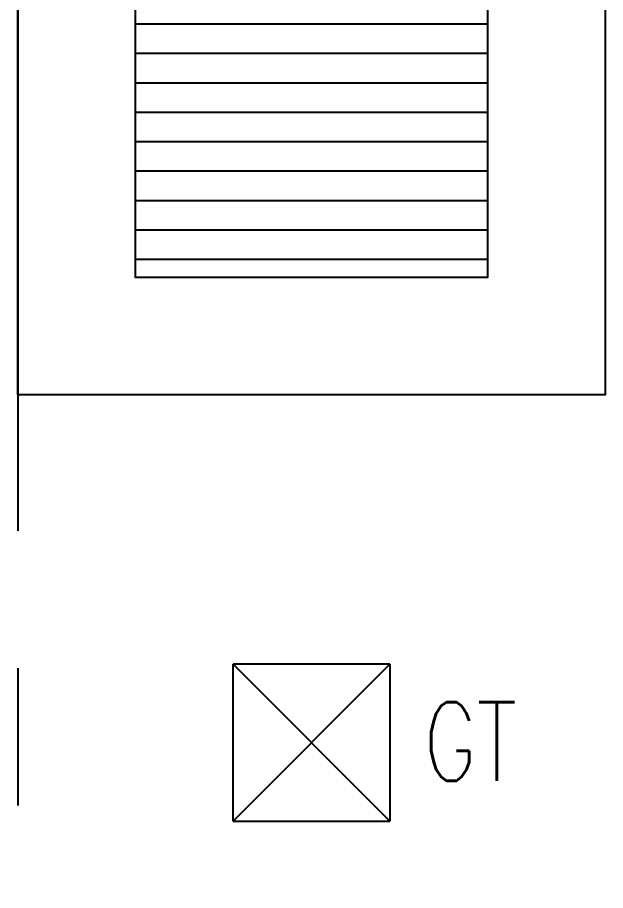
# Model space of a CAD drawing. Header units: inches. Extents: x -106706990 to 300603, y -86718466 to 1728185.
# Drawn here: x 45838 to 46588, y 40096 to 41209 of the extents above; entities that cross this region are included whole.
import ezdxf

# ---------------------------------------------------------------- set-up
doc = ezdxf.new("R2010")
doc.units = ezdxf.units.IN
doc.header["$MEASUREMENT"] = 0
doc.linetypes.add('CENTER', pattern=[2, 1.25, -0.25, 0.25, -0.25])
doc.linetypes.add('HIDDEN', pattern=[0.375, 0.25, -0.125])
for name, color, linetype in [('A-DRAIN', 9, 'Continuous'), ('A-PTILE', 8, 'Continuous'), ('A-SYM', 8, 'Continuous'), ('Grid', 8, 'CENTER')]:
    doc.layers.add(name, color=color, linetype=linetype)
doc.styles.add('ROMANS', font='romans.shx', dxfattribs={"width": 0.75, "height": 200})

msp = doc.modelspace()

# ---------------------------------------------------------------- hatches: boundary and pattern name
at = {"layer": 'A-PTILE'}
h = msp.add_hatch(dxfattribs=at)
h.set_pattern_fill('LINE', color=8, scale=300, style=0)
h.set_pattern_definition([(0, (2570.67, -198349.356), (0, 37.5), [])])
h.paths.add_polyline_path([(46437.9, 41328), (45987.9, 41328), (45987.9, 40878), (46437.9, 40878)])

# ---------------------------------------------------------------- linework, layer by layer
at = {"layer": 'A-DRAIN', "color": 8, "linetype": 'Continuous', "ltscale": 1000}
for p, q in [((46112.9, 40184.3), (46112.9, 40384.3)), ((46312.9, 40384.3), (46112.9, 40384.3)), ((46312.9, 40384.3), (46312.9, 40184.3)), ((46112.9, 40184.3), (46312.9, 40184.3))]:
    msp.add_line(p, q, dxfattribs=at)
for points in [[(46587.9, 41478), (45837.9, 41478), (45837.9, 40728), (46587.9, 40728)], [(46437.9, 41328), (45987.9, 41328), (45987.9, 40878), (46437.9, 40878)]]:
    msp.add_lwpolyline(points, close=True, dxfattribs=at)
at = {"layer": 'A-PTILE', "color": 8}
for p, q in [((46312.9, 40384.3), (46112.9, 40184.3)), ((46112.9, 40384.3), (46312.9, 40184.3))]:
    msp.add_line(p, q, dxfattribs=at)
at = {"layer": 'Grid', "color": 8, "ltscale": 700}
msp.add_line((45838.8, 33554.4), (45838.8, 52136.8), dxfattribs=at)

# ---------------------------------------------------------------- texts
at = {"layer": 'A-SYM', "color": 8, "linetype": 'HIDDEN', "ltscale": 500, "style": 'ROMANS', "width": 0.75}
msp.add_text('GT', height=100, dxfattribs=at).set_placement((46356, 40235.9))

doc.saveas('drawing.dxf')
